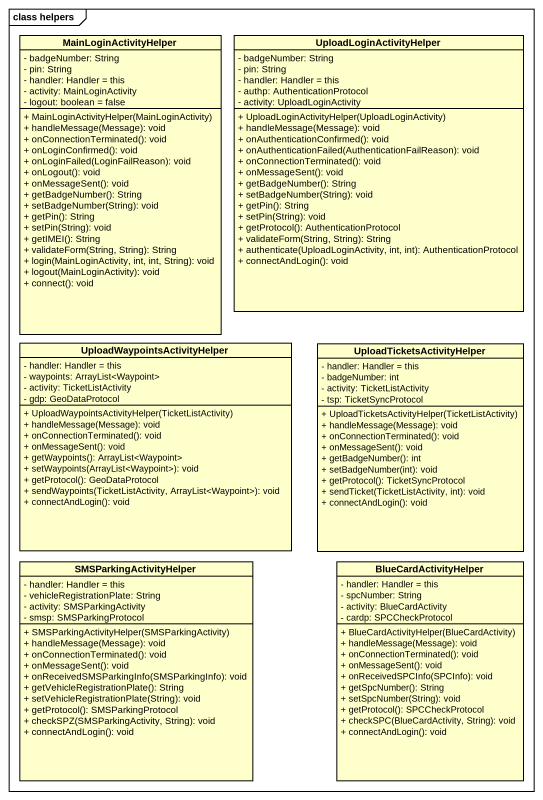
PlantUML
@startuml
mainframe class helpers
hide circle
hide empty members
skinparam classAttributeIconSize 0
class MainLoginActivityHelper {
  - badgeNumber: String
  - pin: String
  - handler: Handler = this
  - activity: MainLoginActivity
  - logout: boolean = false
  + MainLoginActivityHelper(MainLoginActivity)
  + handleMessage(Message): void
  + onConnectionTerminated(): void
  + onLoginConfirmed(): void
  + onLoginFailed(LoginFailReason): void
  + onLogout(): void
  + onMessageSent(): void
  + getBadgeNumber(): String
  + setBadgeNumber(String): void
  + getPin(): String
  + setPin(String): void
  + getIMEI(): String
  + validateForm(String, String): String
  + login(MainLoginActivity, int, int, String): void
  + logout(MainLoginActivity): void
  + connect(): void
}
class UploadLoginActivityHelper {
  - badgeNumber: String
  - pin: String
  - handler: Handler = this
  - authp: AuthenticationProtocol
  - activity: UploadLoginActivity
  + UploadLoginActivityHelper(UploadLoginActivity)
  + handleMessage(Message): void
  + onAuthenticationConfirmed(): void
  + onAuthenticationFailed(AuthenticationFailReason): void
  + onConnectionTerminated(): void
  + onMessageSent(): void
  + getBadgeNumber(): String
  + setBadgeNumber(String): void
  + getPin(): String
  + setPin(String): void
  + getProtocol(): AuthenticationProtocol
  + validateForm(String, String): String
  + authenticate(UploadLoginActivity, int, int): AuthenticationProtocol
  + connectAndLogin(): void
}
class "UploadWaypointsActivityHelper" as UploadWaypointsActivityHelpe {
  - handler: Handler = this
  - waypoints: ArrayList<Waypoint>
  - activity: TicketListActivity
  - gdp: GeoDataProtocol
  + UploadWaypointsActivityHelper(TicketListActivity)
  + handleMessage(Message): void
  + onConnectionTerminated(): void
  + onMessageSent(): void
  + getWaypoints(): ArrayList<Waypoint>
  + setWaypoints(ArrayList<Waypoint>): void
  + getProtocol(): GeoDataProtocol
  + sendWaypoints(TicketListActivity, ArrayList<Waypoint>): void
  + connectAndLogin(): void
}
class UploadTicketsActivityHelper {
  - handler: Handler = this
  - badgeNumber: int
  - activity: TicketListActivity
  - tsp: TicketSyncProtocol
  + UploadTicketsActivityHelper(TicketListActivity)
  + handleMessage(Message): void
  + onConnectionTerminated(): void
  + onMessageSent(): void
  + getBadgeNumber(): int
  + setBadgeNumber(int): void
  + getProtocol(): TicketSyncProtocol
  + sendTicket(TicketListActivity, int): void
  + connectAndLogin(): void
}
class SMSParkingActivityHelper {
  - handler: Handler = this
  - vehicleRegistrationPlate: String
  - activity: SMSParkingActivity
  - smsp: SMSParkingProtocol
  + SMSParkingActivityHelper(SMSParkingActivity)
  + handleMessage(Message): void
  + onConnectionTerminated(): void
  + onMessageSent(): void
  + onReceivedSMSParkingInfo(SMSParkingInfo): void
  + getVehicleRegistrationPlate(): String
  + setVehicleRegistrationPlate(String): void
  + getProtocol(): SMSParkingProtocol
  + checkSPZ(SMSParkingActivity, String): void
  + connectAndLogin(): void
}
class BlueCardActivityHelper {
  - handler: Handler = this
  - spcNumber: String
  - activity: BlueCardActivity
  - cardp: SPCCheckProtocol
  + BlueCardActivityHelper(BlueCardActivity)
  + handleMessage(Message): void
  + onConnectionTerminated(): void
  + onMessageSent(): void
  + onReceivedSPCInfo(SPCInfo): void
  + getSpcNumber(): String
  + setSpcNumber(String): void
  + getProtocol(): SPCCheckProtocol
  + checkSPC(BlueCardActivity, String): void
  + connectAndLogin(): void
}
@enduml
